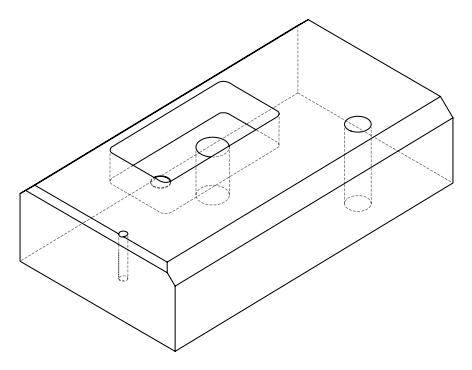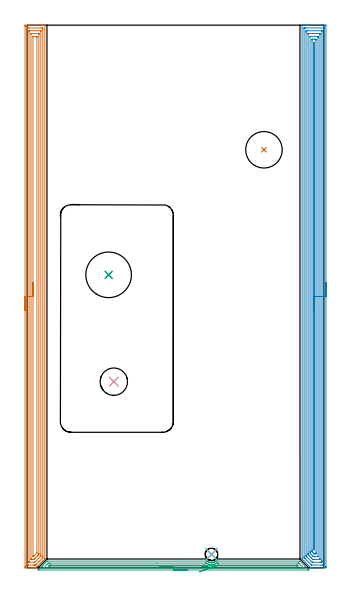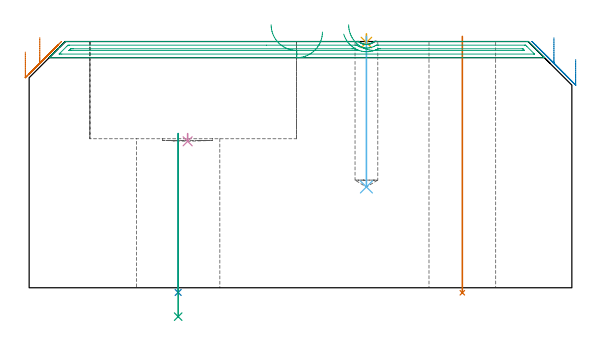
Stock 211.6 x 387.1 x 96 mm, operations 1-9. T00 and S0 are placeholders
(PLAN: 10 operations, 7 tool changes, 86.5 min)
(1 INDEXABLE_INSERT_DRILL_THROUGH_HOLE_FROM_SOLID | STEP1HOLE | NXT0302_023 | 0.4 min | 50925 mm3)
(2 INDEXABLE_INSERT_DRILL_THROUGH_HOLE_FROM_SOLID_1 | STEP1HOLE_1 | NXT0302_010 | 0.26 min | 28633 mm3)
(3 DRILL_TO_ENLARGE_THROUGH_HOLE | STEP1HOLE_1 | UGT0301_001 | 0.29 min | 50965 mm3)
(4 INDEXABLE_INSERT_DRILL_BLIND_HOLE_FROM_SOLID | STEP1POCKET | NXT0302_010 | 0.02 min | 11537 mm3)
(5 SPOT_DRILL | STEP1POCKET_1 | NXT0321_9005460120000 | 0.03 min | 2 mm3)
(6 DRILL_BLIND_HOLE_INTO_CENTER | STEP1POCKET_1 | UGT0301_205 | 0.24 min | 3390 mm3)
(7 AREA_MILL | FG_CHAMFER_SURFACE | UGT0205_001 | 15.74 min | 38480 mm3)
(8 AREA_MILL_1 | FG_CHAMFER_SURFACE_1 | UGT0205_001 | 21.78 min | 55933 mm3)
(9 AREA_MILL_2 | FG_CHAMFER_SURFACE_2 | UGT0205_001 | 4.74 min | 3672 mm3)
(10 MILL_RECTANGULAR_POCKET | POCKET_RECTANGULAR_STRAIGHT | NXT0201_011 | Follow Part, ap 3, ae 75% | 42.99 min | 450690 mm3)
(TOOL NXT0302_023 | Index. Insert Drill 26mm [880-D2600L32-05] | D26 PA176 FL130 Z2)
(TOOL NXT0302_010 | Index. Insert Drill 19.5mm [880-D1950L25-05] | D19.5 PA176 FL98 Z2)
(TOOL UGT0301_001 | Twist Drill 32.5 mm | D32.5 PA118 FL185 Z2)
(TOOL NXT0321_9005460120000 | NC Spot Drill, 142deg, 12mm, Carbide, Uncoated | D12 PA142 FL30 Z2)
(TOOL UGT0301_205 | Twist Drill 8.9 mm | D8.9 PA118 FL78 Z2)
(TOOL UGT0205_001 | Chamfer Mill 20 x 3 x 45 deg. | D20 FL50 Z2)
(TOOL NXT0201_011 | ENDMILL 12mm [2P460-1200-NA 1630] | D12 FL38 Z6)
(OP 1 INDEXABLE_INSERT_DRILL_THROUGH_HOLE_FROM_SOLID)
G17 G21 G94 G90
T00 M6
G54
G17 G0 G90 X168.9 Y298.2 S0 M3
G43 Z106. H1
G94 G81 G98 Z-1.954 F250. R98.
G80
M5
M2
(OP 2 INDEXABLE_INSERT_DRILL_THROUGH_HOLE_FROM_SOLID_1)
G17 G21 G94 G90
T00 M6
G54
G17 G0 G90 X58.1 Y209. S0 M3
G43 Z106. H1
G94 G81 G98 Z-1.84 F250. R60.1
G80
M5
M2
(OP 3 DRILL_TO_ENLARGE_THROUGH_HOLE)
G17 G21 G94 G90
T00 M6
G54
G17 G0 G90 X58.1 Y209. S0 M3
G43 Z106. H0
G94 G81 G98 Z-11.264 F250. R60.1
G80
M5
M2
(OP 4 INDEXABLE_INSERT_DRILL_BLIND_HOLE_FROM_SOLID)
G17 G21 G94 G90
T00 M6
G54
G17 G0 G90 X61.8 Y132.8 S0 M3
G43 Z106. H1
G94 G81 G98 Z57.1 F250. R60.1
G80
M5
M2
(OP 5 SPOT_DRILL)
G17 G21 G94 G90
T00 M6
G54
G17 G0 G90 X131.5 Y9.6 S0 M3
G43 Z106. H0
G94 G81 G98 Z95.617 F250. R99.
G80
M5
M2
(OP 6 DRILL_BLIND_HOLE_INTO_CENTER)
G17 G21 G94 G90
T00 M6
G54
G17 G0 G90 X131.5 Y9.6 S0 M3
G43 Z106. H0
G94 G81 G98 Z39.3 F250. R98.
G80
M5
M2
(OP 7 AREA_MILL)
G17 G21 G94 G90
T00 M6
G54
G17 G0 G90 X-1.5 Y183.55 S1061 M3
G43 Z106. H0
Z91.9
G94 G1 Y183.588 Z91.028 F250.
Y183.702 Z90.164
Y183.891 Z89.312
Y184.153 Z88.48
Y184.487 Z87.674
Y184.89 Z86.9
Y185.358 Z86.164
Y185.89 Z85.472
Y186.479 Z84.829
Y187.122 Z84.24
Y187.814 Z83.708
Y188.55 Z83.24
Y189.324 Z82.837
Y190.13 Z82.503
Y190.962 Z82.241
Y191.813 Z82.052
Y192.678 Z81.938
Y193.55 Z81.9
Y386.04
X-1.499 Y386.484 Z81.901
X-1.495 Y386.928 Z81.903
X-1.492 Y387.09 Z81.906
X-1.057 Y387.1 Z82.341
X9.514 Z92.908
X10.061 Z93.457
X10.395 Z93.791
X10.941 Z94.338
X11.276 Z94.671
X12.264 Z95.663
X12.599 Y387.092 Z95.99
X12.605 Y387.09 Z95.995
X12.6 Y386.934 Z96.
Y6.869
Y6.384 Z95.997
X12.601 Y6.3 Z95.996
X12.597 Y6.296 Z95.995
X11.721 Y5.421 Z95.12
X11.384 Y5.082 Z94.78
X10.788 Y4.488 Z94.188
X10.101 Y3.801 Z93.5
X9.15 Y2.849 Z92.549
X7.81 Y1.509 Z91.209
X7.752 Y1.451 Z91.149
X7.696 Y1.396 Z91.095
X7.512 Y1.212 Z90.911
X7.459 Y1.157 Z90.855
X7.407 Y1.106 Z90.805
X7.214 Y0.914 Z90.613
X7.165 Y0.864 Z90.562
X7.117 Y0.816 Z90.516
X6.917 Y0.616 Z90.316
X6.871 Y0.57 Z90.268
X6.744 Y0.444 Z90.144
X6.618 Y0.318 Z90.018
X6.431 Y0.13 Z89.828
X6.319 Y0.021 Z89.717
X6.292 Y0.001 Z89.688
X5.929 Y0. Z89.328
X5.11 Z88.504
X3.894 Z87.291
X3.348 Z86.742
X-0.783 Z82.614
X-1.057 Y0.002 Z82.34
X-1.271 Y0.004 Z82.126
X-1.492 Y0.01 Z81.906
X-1.495 Y0.172 Z81.903
X-1.499 Y0.616 Z81.901
X-1.5 Y1.066 Z81.9
Y193.55
X-0.086 Z83.314
X-0.085 Y384.606 Z83.315
Y384.697
X-0.079 Y385.089 Z83.321
X0.311 Y385.097 Z83.711
X0.705 Y385.099 Z84.105
X1.189 Y385.1 Z84.589
X10.395 Y385.099 Z93.795
X10.882 Y385.097 Z94.282
X11.09 Y385.09 Z94.49
X11.179 Y385.062 Z94.579
X11.184 Y384.79 Z94.584
X11.185 Y384.697 Z94.585
X11.186 Y383.895 Z94.586
X11.185 Y7.854 Z94.585
X11.184 Y7.762 Z94.584
X11.179 Y7.366 Z94.579
X10.993 Y7.155 Z94.393
X10.717 Y6.869 Z94.117
X8.324 Y4.473 Z91.724
X6.253 Y2.403 Z89.653
X6.12 Y2.271 Z89.52
X5.99 Y2.145 Z89.39
X5.863 Y2.025 Z89.263
X5.748 Y2.01 Z89.148
X5.504 Y2.002 Z88.904
X5.11 Y2.001 Z88.51
X4.626 Y2. Z88.026
X1.102 Z84.502
X0.705 Y2.001 Z84.105
X0.218 Y2.003 Z83.618
X0.01 Y2.01 Z83.41
X-0.079 Y2.038 Z83.321
X-0.084 Y2.31 Z83.316
X-0.085 Y2.403 Z83.315
X-0.086 Y3.204 Z83.314
Y193.55
X1.328 Z84.728
X1.329 Y382.279 Z84.729
X1.333 Y382.911 Z84.733
X1.335 Y383.04 Z84.735
X1.343 Y383.091 Z84.743
X1.403 Y383.096 Z84.803
X1.586 Y383.099 Z84.986
X2.281 Y383.1 Z85.681
X5.804 Z89.204
X9.328 Z92.728
X9.514 Y383.099 Z92.914
X9.7 Y383.094 Z93.1
X9.752 Y383.09 Z93.152
X9.765 Y383.083 Z93.165
X9.767 Y383.067 Z93.167
X9.77 Y382.998 Z93.17
X9.771 Y382.911 Z93.171
Y382.65
Y9.287
X9.768 Y8.655 Z93.168
X9.765 Y8.4 Z93.165
X9.759 Y8.37 Z93.159
X9.742 Y8.348 Z93.142
X9.692 Y8.294 Z93.092
X9.514 Y8.113 Z92.914
X9.34 Y7.939 Z92.74
X5.589 Y4.189 Z88.989
X5.426 Y4.033 Z88.826
X5.401 Y4.012 Z88.801
X5.358 Y4.006 Z88.758
X5.295 Y4.001 Z88.695
X1.586 Z84.986
X1.4 Y4.006 Z84.8
X1.348 Y4.01 Z84.748
X1.335 Y4.017 Z84.735
X1.333 Y4.033 Z84.733
X1.33 Y4.102 Z84.73
X1.329 Y4.189 Z84.729
X1.328 Y4.45 Z84.728
Y193.55
X2.743 Z86.143
Y380.844
X2.746 Y381.049 Z86.146
X2.748 Y381.083 Z86.148
X2.751 Y381.09 Z86.151
X2.76 Y381.094 Z86.16
X2.812 Y381.098 Z86.212
X2.92 Y381.099 Z86.32
X3.348 Y381.1 Z86.748
X7.752 Z91.152
X8.183 Y381.098 Z91.583
X8.284 Y381.096 Z91.684
X8.334 Y381.091 Z91.734
X8.351 Y381.087 Z91.751
X8.352 Y381.072 Z91.752
X8.355 Y380.969 Z91.755
X8.357 Y380.511 Z91.757
Y380.231
Y10.441
X8.354 Y9.831 Z91.754
X8.35 Y9.548 Z91.75
X8.342 Y9.402 Z91.742
X8.246 Y9.301 Z91.646
X8.122 Y9.174 Z91.522
X7.752 Y8.801 Z91.152
X7.68 Y8.728 Z91.08
X5.462 Y6.511 Z88.862
X5.11 Y6.161 Z88.51
X5.015 Y6.071 Z88.415
X4.963 Y6.024 Z88.363
X4.871 Y6.01 Z88.271
X4.204 Y6. Z87.604
X3.348 Z86.748
X2.917 Y6.002 Z86.317
X2.816 Y6.004 Z86.216
X2.766 Y6.009 Z86.166
X2.749 Y6.012 Z86.149
X2.748 Y6.028 Z86.148
X2.745 Y6.131 Z86.145
X2.743 Y6.589 Z86.143
Y6.869
Y193.55
X4.157 Z87.557
Y378.591
X4.158 Y378.736 Z87.558
X4.163 Y379.028 Z87.563
X4.165 Y379.093 Z87.565
X4.169 Y379.094 Z87.569
X4.188 Y379.097 Z87.588
X4.229 Y379.099 Z87.629
X6.226 Y379.1 Z89.626
X6.871 Y379.096 Z90.271
X6.914 Y379.094 Z90.314
X6.931 Y379.091 Z90.331
X6.936 Y378.954 Z90.336
X6.941 Y378.663 Z90.341
X6.943 Y378.518 Z90.343
X6.942 Y11.262 Z90.342
X6.936 Y10.441 Z90.336
X6.905 Y10.407 Z90.305
X6.871 Y10.371 Z90.271
X5.11 Y8.608 Z88.51
X4.688 Y8.19 Z88.088
X4.532 Y8.04 Z87.932
X4.506 Y8.016 Z87.906
X4.47 Y8.01 Z87.87
X4.39 Y8.006 Z87.79
X4.229 Y8.004 Z87.629
X4.186 Y8.006 Z87.586
X4.169 Y8.009 Z87.569
X4.164 Y8.146 Z87.564
X4.159 Y8.437 Z87.559
X4.157 Y8.582 Z87.557
Y193.55
Y194.422 Z87.595
Y195.286 Z87.709
Y196.138 Z87.898
Y196.97 Z88.16
Y197.776 Z88.494
Y198.55 Z88.897
Y199.286 Z89.365
Y199.978 Z89.896
Y200.621 Z90.486
Y201.21 Z91.129
Y201.741 Z91.821
Y202.21 Z92.557
Y202.613 Z93.331
Y202.947 Z94.137
Y203.209 Z94.969
Y203.398 Z95.82
Y203.512 Z96.685
Y203.55 Z97.557
G0 Z106.
M5
M2
(OP 8 AREA_MILL_1)
G17 G21 G94 G90
T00 M6
G54
G17 G0 G90 X213.1 Y203.55 S1061 M3
G43 Z106. H0
Z89.
G94 G1 Y203.512 Z88.128 F250.
Y203.398 Z87.263
Y203.209 Z86.412
Y202.947 Z85.58
Y202.613 Z84.774
Y202.21 Z84.
Y201.742 Z83.264
Y201.21 Z82.572
Y200.621 Z81.929
Y199.978 Z81.34
Y199.286 Z80.808
Y198.55 Z80.34
Y197.776 Z79.937
Y196.97 Z79.603
Y196.138 Z79.341
Y195.286 Z79.152
Y194.422 Z79.038
Y193.55 Z79.
Y0.984
X213.099 Y0.616 Z79.001
X213.094 Y0.096 Z79.004
X213.092 Y0.008 Z79.006
X212.578 Y0. Z79.519
X205.486 Z86.608
X204.936 Z87.16
X204.6 Z87.496
X204.05 Z88.046
X203.714 Z88.381
X202.719 Z89.38
X202.399 Y0.01 Z89.7
X202.384 Y0.022 Z89.715
X202.23 Y0.17 Z89.869
X202.217 Y0.182 Z89.882
X196.35 Y6.05 Z95.75
X196.125 Y6.278 Z95.969
X196.104 Y6.305 Z95.989
X196.1 Y6.422 Z96.
Y386.931
X196.103 Y387.091 Z95.988
X196.13 Y387.1 Z95.961
X196.496 Z95.603
X196.835 Z95.264
X197.508 Z94.587
X198.731 Z93.366
X199.281 Z92.813
X199.893 Z92.203
X212.578 Z79.519
X212.856 Y387.097 Z79.241
X213.092 Y387.09 Z79.006
X213.099 Y386.852 Z78.999
X213.1 Y193.55 Z79.
X211.686 Z80.414
Y2.409
X211.684 Y2.181 Z80.416
X211.681 Y2.07 Z80.419
X211.679 Y2.023 Z80.421
X211.604 Y2.01 Z80.496
X211.202 Y2.002 Z80.898
X210.805 Y2.001 Z81.295
X210.318 Y2. Z81.782
X203.027 Y2.001 Z89.073
X202.927 Y2.002 Z89.173
X202.877 Y2.006 Z89.223
X202.854 Y2.01 Z89.246
X202.827 Y2.033 Z89.273
X202.449 Y2.403 Z89.651
X198.395 Y6.455 Z93.705
X197.983 Y6.869 Z94.117
X197.565 Y7.297 Z94.535
X197.521 Y7.345 Z94.579
X197.519 Y7.369 Z94.581
X197.516 Y7.423 Z94.584
X197.515 Y7.534 Z94.585
X197.514 Y7.756 Z94.586
Y384.691
X197.516 Y384.919 Z94.584
X197.519 Y385.03 Z94.581
X197.521 Y385.077 Z94.579
X197.596 Y385.09 Z94.504
X197.998 Y385.098 Z94.102
X198.395 Y385.099 Z93.705
X198.882 Y385.1 Z93.218
X211.293 Z80.807
X211.547 Y385.097 Z80.553
X211.654 Y385.093 Z80.446
X211.673 Y385.091 Z80.427
X211.679 Y385.079 Z80.421
X211.682 Y385.028 Z80.418
X211.684 Y384.92 Z80.416
X211.686 Y384.704 Z80.414
Y193.55
X210.272 Z81.828
X210.271 Y5.082 Z81.829
X210.27 Y4.728 Z81.83
X210.267 Y4.189 Z81.833
X210.265 Y4.021 Z81.835
X210.1 Y4.007 Z82.
X209.919 Y4.003 Z82.181
X209.22 Y4. Z82.88
X209.032 Z83.068
X203.714 Y4.001 Z88.386
X203.526 Y4.002 Z88.574
X203.401 Y4.006 Z88.699
X203.303 Y4.01 Z88.797
X203.265 Y4.045 Z88.835
X203.112 Y4.189 Z88.988
X202.827 Y4.472 Z89.273
X202.217 Y5.082 Z89.883
X200.168 Y7.131 Z91.932
X199.538 Y7.762 Z92.562
X199.281 Y8.022 Z92.819
X198.968 Y8.343 Z93.132
X198.935 Y8.383 Z93.165
X198.933 Y8.442 Z93.167
X198.93 Y8.537 Z93.17
X198.929 Y8.655 Z93.171
X198.928 Y9.01 Z93.172
X198.929 Y382.018 Z93.171
X198.93 Y382.372 Z93.17
X198.933 Y382.911 Z93.167
X198.935 Y383.079 Z93.165
X199.1 Y383.093 Z93.
X199.281 Y383.097 Z92.819
X199.98 Y383.1 Z92.12
X200.168 Z91.932
X209.919 Y383.099 Z82.181
X210.106 Y383.096 Z81.994
X210.231 Y383.091 Z81.869
X210.266 Y383.088 Z81.834
X210.267 Y383.071 Z81.833
X210.269 Y383.029 Z81.831
X210.271 Y382.911 Z81.829
X210.272 Y193.55 Z81.828
X208.857 Z83.243
Y6.869
X208.853 Y6.156 Z83.247
X208.85 Y6.051 Z83.25
X208.841 Y6.01 Z83.259
X208.792 Y6.008 Z83.308
X208.577 Y6.004 Z83.523
X208.146 Y6. Z83.954
X204.6 Z87.5
X204.145 Y6.001 Z87.955
X203.929 Y6.003 Z88.171
X203.822 Y6.006 Z88.278
X203.769 Y6.01 Z88.331
X203.714 Y6.046 Z88.386
X202.88 Y6.869 Z89.22
X202.827 Y6.922 Z89.273
X201.094 Y8.655 Z91.006
X201.054 Y8.694 Z91.046
X200.63 Y9.121 Z91.47
X200.418 Y9.339 Z91.682
X200.366 Y9.394 Z91.734
X200.349 Y9.42 Z91.751
X200.348 Y9.447 Z91.752
X200.345 Y9.548 Z91.755
X200.343 Y10.265 Z91.757
Y10.441
Y380.231
X200.347 Y380.944 Z91.753
X200.35 Y381.049 Z91.75
X200.359 Y381.09 Z91.741
X200.408 Y381.092 Z91.692
X200.623 Y381.096 Z91.477
X201.054 Y381.1 Z91.046
X208.17 Z83.93
X208.584 Y381.097 Z83.516
X208.791 Y381.093 Z83.309
X208.841 Y381.09 Z83.259
X208.851 Y381.082 Z83.249
X208.853 Y381.065 Z83.247
X208.855 Y380.999 Z83.245
X208.857 Y380.408 Z83.243
Y380.231
Y193.55
X207.443 Z84.657
Y8.285
X207.442 Y8.161 Z84.658
X207.439 Y8.063 Z84.661
X207.435 Y8.009 Z84.665
X207.421 Y8.007 Z84.679
X207.259 Y8.003 Z84.841
X207.023 Y8. Z85.077
X204.6 Y8.001 Z87.5
X204.361 Y8.003 Z87.739
X204.203 Y8.01 Z87.897
X203.883 Y8.32 Z88.217
X203.714 Y8.486 Z88.386
X202.65 Y9.548 Z89.45
X201.941 Y10.262 Z90.159
X201.764 Y10.441 Z90.336
X201.761 Y10.623 Z90.339
X201.757 Y11.335 Z90.343
Y11.52
Y378.815
X201.758 Y378.939 Z90.342
X201.761 Y379.037 Z90.339
X201.765 Y379.091 Z90.335
X201.779 Y379.093 Z90.321
X201.941 Y379.097 Z90.159
X202.177 Y379.1 Z89.923
X207.259 Y379.099 Z84.841
X207.352 Y379.098 Z84.748
X207.409 Y379.094 Z84.691
X207.435 Y379.091 Z84.665
X207.437 Y379. Z84.663
X207.442 Y378.63 Z84.658
X207.443 Y378.445 Z84.657
Y378.26
Y193.55
X206.029 Z86.071
Y10.788
X206.028 Y10.441 Z86.072
X206.025 Y10.168 Z86.075
X206.022 Y10.033 Z86.078
X206.02 Y10.01 Z86.08
X205.987 Y10.006 Z86.113
X205.923 Y10.002 Z86.177
X205.486 Y10. Z86.614
X205.038 Z87.062
X204.819 Y10.003 Z87.281
X204.71 Y10.007 Z87.39
X204.657 Y10.01 Z87.443
X204.6 Y10.059 Z87.5
X204.209 Y10.441 Z87.891
X203.714 Y10.936 Z88.386
X203.318 Y11.335 Z88.782
X203.185 Y11.475 Z88.915
X203.178 Y11.609 Z88.922
X203.174 Y11.878 Z88.926
X203.172 Y12.228 Z88.928
X203.171 Y12.774 Z88.929
Y376.312
X203.172 Y376.659 Z88.928
X203.175 Y376.932 Z88.925
X203.178 Y377.067 Z88.922
X203.181 Y377.09 Z88.919
X203.213 Y377.094 Z88.887
X203.277 Y377.098 Z88.823
X205.049 Y377.1 Z87.051
X205.486 Y377.099 Z86.614
X205.939 Y377.096 Z86.161
X206.013 Y377.09 Z86.087
X206.022 Y377.012 Z86.078
X206.025 Y376.659 Z86.075
X206.028 Y376.113 Z86.072
X206.029 Y193.55 Z86.071
X204.615 Z87.485
Y13.106
X204.6 Y12.789 Z87.5
X204.586 Y13.121 Z87.514
X204.585 Y13.136 Z87.515
X204.586 Y374.886 Z87.514
X204.6 Y374.997 Z87.5
X204.614 Y374.872 Z87.486
X204.615 Y374.857 Z87.485
Y193.55
Y192.678 Z87.523
Y191.814 Z87.637
Y190.962 Z87.826
Y190.13 Z88.088
Y189.324 Z88.422
Y188.55 Z88.825
Y187.814 Z89.294
Y187.122 Z89.825
Y186.479 Z90.414
Y185.89 Z91.057
Y185.358 Z91.75
Y184.89 Z92.485
Y184.487 Z93.259
Y184.153 Z94.065
Y183.891 Z94.897
Y183.702 Z95.749
Y183.588 Z96.614
Y183.55 Z97.485
G0 Z106.
M5
M2
(OP 9 AREA_MILL_2)
G17 G21 G94 G90
T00 M6
G54
G17 G0 G90 X114.35 Y-1.5 S1061 M3
G43 Z106. H0
Z99.7
G94 G1 X114.312 Z98.828 F250.
X114.198 Z97.964
X114.009 Z97.112
X113.747 Z96.28
X113.413 Z95.474
X113.01 Z94.7
X112.541 Z93.964
X112.01 Z93.272
X111.421 Z92.629
X110.778 Z92.04
X110.086 Z91.508
X109.35 Z91.04
X108.576 Z90.637
X107.77 Z90.303
X106.938 Z90.041
X106.086 Z89.852
X105.222 Z89.738
X104.35 Z89.7
X7.933 Y-1.499 Z89.701
X7.818 Y-1.493 Z89.705
X7.858 Y-1.446 Z89.752
X7.96 Y-1.34 Z89.858
X8.406 Y-0.892 Z90.304
X8.749 Y-0.551 Z90.649
X8.95 Y-0.349 Z90.85
X9.18 Y-0.119 Z91.079
X9.299 Y0. Z91.197
X9.666 Y0.366 Z91.566
X9.82 Y0.52 Z91.72
X10.358 Y1.06 Z92.255
X10.637 Y1.337 Z92.537
X10.689 Y1.389 Z92.589
X11.242 Y1.945 Z93.14
X11.53 Y2.23 Z93.43
X12.127 Y2.829 Z94.025
X12.422 Y3.122 Z94.322
X13.012 Y3.714 Z94.91
X13.333 Y4.033 Z95.233
X14.052 Y4.752 Z95.951
X14.105 Y4.799 Z95.983
X14.654 Y4.8 Z96.
X128.001
X128.51 Y4.799 Z95.982
X128.57 Y4.754 Z95.952
X128.579 Y4.746 Z95.945
X128.675 Y4.666 Z95.865
X128.734 Y4.622 Z95.82
X128.871 Y4.516 Z95.713
X129.282 Y4.257 Z95.453
X129.34 Y4.227 Z95.422
X129.71 Y4.029 Z95.229
X129.763 Y4.007 Z95.207
X129.786 Y3.999 Z95.199
X130.204 Y3.854 Z95.052
X130.233 Y3.847 Z95.045
X130.412 Y3.802 Z95.001
X130.654 Y3.744 Z94.939
X131.099 Y3.676 Z94.876
X131.387 Y3.654 Z94.851
X131.457 Y3.657 Z94.849
X131.623 Y3.658 Z94.852
X131.659 Y3.657 Z94.854
X131.996 Y3.687 Z94.887
X132.15 Y3.714 Z94.911
X132.329 Y3.743 Z94.942
X132.438 Y3.762 Z94.959
X132.869 Y3.879 Z95.074
X132.91 Y3.894 Z95.088
X133.012 Y3.929 Z95.127
X133.234 Y4.009 Z95.207
X133.291 Y4.03 Z95.227
X133.33 Y4.047 Z95.244
X133.356 Y4.061 Z95.257
X133.562 Y4.164 Z95.362
X133.787 Y4.293 Z95.493
X134.221 Y4.587 Z95.786
X134.434 Y4.758 Z95.955
X134.484 Y4.798 Z95.987
X135.141 Y4.8 Z96.
X194.046
X194.595 Y4.799 Z95.983
X194.649 Y4.752 Z95.95
X197.752 Y1.65 Z92.846
X200.406 Y-1.004 Z90.192
X200.889 Y-1.49 Z89.71
X200.89 Y-1.497 Z89.703
X200.889 Y-1.5 Z89.7
X104.35
Y-0.086 Z91.114
X12.711
X11.976 Y-0.085 Z91.115
X11.94 Y-0.084 Z91.116
X11.691 Y-0.07 Z91.13
X11.718 Y-0.04 Z91.16
X11.804 Y0.052 Z91.252
X11.894 Y0.144 Z91.344
X11.976 Y0.227 Z91.427
X14.654 Y2.903 Z94.103
X14.915 Y3.16 Z94.36
X15.128 Y3.367 Z94.567
X15.546 Y3.384 Z94.584
X15.581 Y3.385 Z94.585
X92.548 Y3.386 Z94.586
X127.143
X127.572 Y3.384 Z94.584
X127.625 Y3.382 Z94.582
X127.649 Y3.379 Z94.579
X127.681 Y3.362 Z94.562
X127.811 Y3.288 Z94.488
X128.001 Y3.178 Z94.378
X128.533 Y2.892 Z94.092
X128.894 Y2.741 Z93.941
X129.501 Y2.535 Z93.735
X129.786 Y2.46 Z93.66
X129.887 Y2.435 Z93.635
X130.131 Y2.384 Z93.584
X130.33 Y2.352 Z93.552
X130.679 Y2.3 Z93.5
X130.944 Y2.272 Z93.472
X131.274 Y2.248 Z93.448
X131.571 Y2.247 Z93.447
X131.853 Y2.255 Z93.455
X132.464 Y2.319 Z93.519
X132.65 Y2.35 Z93.55
X132.976 Y2.406 Z93.606
X133.356 Y2.496 Z93.696
X133.387 Y2.504 Z93.704
X133.497 Y2.535 Z93.735
X134.249 Y2.795 Z93.995
X134.676 Y2.996 Z94.196
X135.141 Y3.261 Z94.461
X135.341 Y3.377 Z94.577
X135.39 Y3.379 Z94.579
X135.604 Y3.383 Z94.583
X136.034 Y3.386 Z94.586
X136.068
X193.188
X193.402 Y3.384 Z94.584
X193.509 Y3.381 Z94.581
X193.558 Y3.379 Z94.579
X193.664 Y3.277 Z94.477
X194.046 Y2.902 Z94.102
X196.724 Y0.226 Z91.426
X196.919 Y0.027 Z91.227
X196.99 Y-0.048 Z91.152
X197.013 Y-0.074 Z91.126
X196.997 Y-0.079 Z91.121
X196.69 Y-0.086 Z91.114
X104.35
Y1.328 Z92.528
X16.439 Y1.329 Z92.529
X15.869 Y1.33 Z92.53
X15.562 Y1.334 Z92.534
X15.546 Y1.335 Z92.535
Y1.34 Z92.54
Y1.345 Z92.545
X15.699 Y1.499 Z92.699
X15.85 Y1.65 Z92.85
X16.147 Y1.939 Z93.139
X16.168 Y1.957 Z93.157
X16.197 Y1.965 Z93.165
X16.277 Y1.967 Z93.167
X16.439 Y1.97 Z93.17
X17.007 Y1.971 Z93.171
X17.331 Y1.972 Z93.172
X125.892 Y1.971 Z93.171
X126.216
X126.789 Y1.967 Z93.167
X126.864 Y1.965 Z93.165
X126.95 Y1.95 Z93.15
X127.572 Y1.65 Z92.85
X128.001 Y1.475 Z92.675
X128.282 Y1.372 Z92.572
X128.317 Y1.356 Z92.556
X128.359 Y1.335 Z92.535
X128.321 Y1.333 Z92.533
X128.099 Y1.329 Z92.529
X128.001
X104.35 Y1.328 Z92.528
X103.478 Z92.566
X102.613 Z92.68
X101.762 Z92.869
X100.93 Z93.132
X100.124 Z93.465
X99.35 Z93.868
X98.614 Z94.337
X97.922 Z94.868
X97.279 Z95.457
X96.69 Z96.101
X96.158 Z96.793
X95.69 Z97.528
X95.287 Z98.302
X94.953 Z99.108
X94.691 Z99.94
X94.502 Z100.792
X94.388 Z101.657
X94.35 Z102.528
G0 X122.649 Y-2.859 Z98.876
G1 X122.942 Y-2.756 Z98.06
X123.301 Y-2.63 Z97.275
X123.723 Y-2.482 Z96.526
X124.204 Y-2.313 Z95.819
X124.743 Y-2.124 Z95.159
X125.333 Y-1.916 Z94.551
X125.971 Y-1.692 Z94.
X126.652 Y-1.453 Z93.51
X127.371 Y-1.201 Z93.085
X128.122 Y-0.937 Z92.728
X128.899 Y-0.664 Z92.441
X129.697 Y-0.384 Z92.228
X130.51 Y-0.098 Z92.089
X131.331 Y0.19 Z92.025
X132.154 Y0.479 Z92.038
X132.973 Y0.766 Z92.126
X133.781 Y1.05 Z92.29
X134.573 Y1.328 Z92.528
X135.141 Y1.528 Z92.728
X135.23 Y1.562 Z92.762
X135.433 Y1.65 Z92.85
X135.839 Y1.843 Z93.043
X136.034 Y1.937 Z93.137
X136.108 Y1.965 Z93.165
X136.176 Y1.967 Z93.167
X136.318 Y1.97 Z93.17
X136.602 Y1.971 Z93.171
X136.926 Y1.972 Z93.172
X192.261 Y1.971 Z93.171
X192.369 Y1.97 Z93.17
X192.456 Y1.967 Z93.167
X192.509 Y1.965 Z93.165
X192.55 Y1.939 Z93.139
X192.845 Y1.65 Z92.85
X193.154 Y1.343 Z92.543
X193.155 Y1.333 Z92.533
X193.154 Y1.332 Z92.532
X192.585 Y1.329 Z92.529
X192.261
X134.573 Y1.328 Z92.528
X133.702 Z92.566
X132.837 Z92.68
X131.985 Z92.869
X131.153 Z93.132
X130.347 Z93.465
X129.573 Z93.868
X128.837 Z94.337
X128.145 Z94.868
X127.502 Z95.457
X126.913 Z96.101
X126.382 Z96.793
X125.913 Z97.528
X125.51 Z98.302
X125.176 Z99.108
X124.914 Z99.94
X124.725 Z100.792
X124.611 Z101.657
X124.573 Z102.528
G0 Z106.
M5
M2
